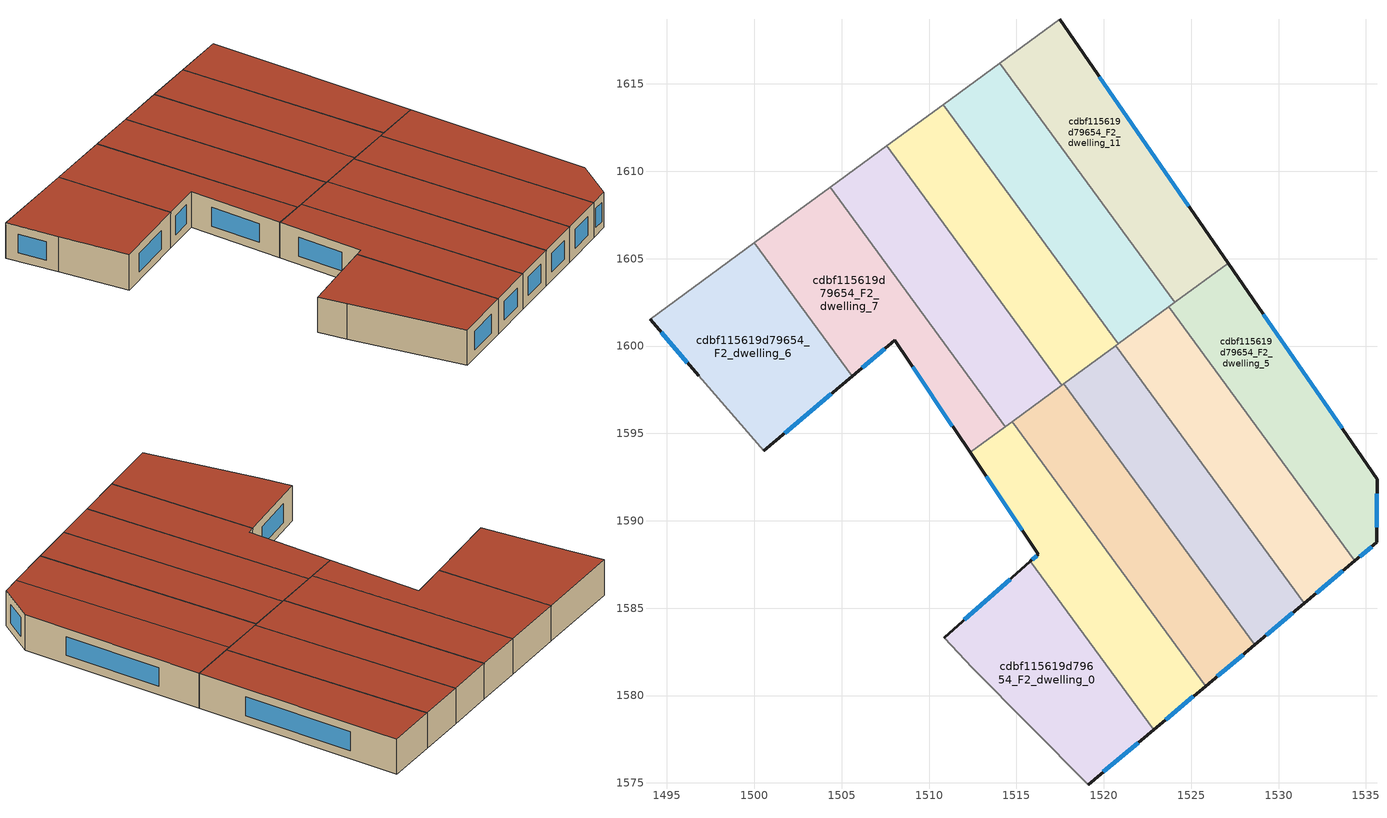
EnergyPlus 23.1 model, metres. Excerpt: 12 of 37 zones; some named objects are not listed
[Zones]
cdbf115619d79654_F2_dwelling_0
 floor to cdbf115619d79654_F1_dwelling_0 (EU_floor_Construction): 1515.79,1587.68 1522.84,1578.04 1519.1,1574.9 1512.48,1581.61 1510.86,1583.3 z6
 wall outside (EU_wall_Construction): 1515.79,1587.68 1510.86,1583.3 / 1519.1,1574.9 1522.84,1578.04 z6:9
 wall adiabatic (EU_wall_Construction): 1510.86,1583.3 1512.48,1581.61 1519.1,1574.9 z6:9
 wall to cdbf115619d79654_F2_dwelling_1 (EU_wall_Construction): 1522.84,1578.04 1515.79,1587.68 z6:9
 window (EU_Window_Construction): 1514.63,1586.65 1512.02,1584.33 / 1519.98,1575.64 1521.97,1577.31 z6.7:8.3
 roof outside (EU_roof_Construction): 1522.84,1578.04 1515.79,1587.68 1510.86,1583.3 1512.48,1581.61 1519.1,1574.9 z9
cdbf115619d79654_F2_dwelling_1
 floor to cdbf115619d79654_F1_dwelling_1 (EU_floor_Construction): 1514.75,1595.68 1525.83,1580.55 1522.84,1578.04 1515.79,1587.68 1516.26,1588.09 1512.35,1593.92 z6
 wall outside (EU_wall_Construction): 1522.84,1578.04 1525.83,1580.55 / 1512.35,1593.92 1516.26,1588.09 1515.79,1587.68 z6:9
 wall to cdbf115619d79654_F2_dwelling_2 (EU_wall_Construction): 1525.83,1580.55 1514.75,1595.68 z6:9
 wall to cdbf115619d79654_F2_dwelling_7 (EU_wall_Construction): 1514.35,1595.39 1512.35,1593.92 z6:9
 wall to cdbf115619d79654_F2_dwelling_8 (EU_wall_Construction): 1514.75,1595.68 1514.35,1595.39 z6:9
 window (EU_Window_Construction): 1523.55,1578.63 1525.13,1579.96 / 1516.15,1588 1515.9,1587.78 / 1513.26,1592.55 1515.34,1589.46 z6.7:8.3
 roof outside (EU_roof_Construction): 1525.83,1580.55 1514.75,1595.68 1512.35,1593.92 1516.26,1588.09 1515.79,1587.68 1522.84,1578.04 z9
cdbf115619d79654_F2_dwelling_10
 floor to cdbf115619d79654_F1_dwelling_10 (EU_floor_Construction): 1514.04,1616.19 1524.07,1602.5 1520.83,1600.13 1510.81,1613.82 z6
 wall to cdbf115619d79654_F2_dwelling_9 (EU_wall_Construction): 1510.81,1613.82 1520.83,1600.13 z6:9
 wall adiabatic (EU_wall_Construction): 1514.04,1616.19 1510.81,1613.82 z6:9
 wall to cdbf115619d79654_F2_dwelling_11 (EU_wall_Construction): 1524.07,1602.5 1514.04,1616.19 z6:9
 wall to cdbf115619d79654_F2_dwelling_4 (EU_wall_Construction): 1520.83,1600.13 1523.72,1602.24 z6:9
 wall to cdbf115619d79654_F2_dwelling_5 (EU_wall_Construction): 1523.72,1602.24 1524.07,1602.5 z6:9
 roof outside (EU_roof_Construction): 1524.07,1602.5 1514.04,1616.19 1510.81,1613.82 1520.83,1600.13 z9
cdbf115619d79654_F2_dwelling_11
 floor to cdbf115619d79654_F1_dwelling_11 (EU_floor_Construction): 1517.47,1618.7 1527.11,1604.73 1524.07,1602.5 1514.04,1616.19 z6
 wall outside (EU_wall_Construction): 1527.11,1604.73 1517.47,1618.7 z6:9
 wall adiabatic (EU_wall_Construction): 1517.47,1618.7 1514.04,1616.19 z6:9
 wall to cdbf115619d79654_F2_dwelling_5 (EU_wall_Construction): 1524.07,1602.5 1527.11,1604.73 z6:9
 window (EU_Window_Construction): 1524.85,1608.01 1519.73,1615.42 z6.7:8.3
 roof outside (EU_roof_Construction): 1527.11,1604.73 1517.47,1618.7 1514.04,1616.19 1524.07,1602.5 z9
cdbf115619d79654_F2_dwelling_2
 floor to cdbf115619d79654_F1_dwelling_2 (EU_floor_Construction): 1517.7,1597.84 1528.63,1582.9 1525.83,1580.55 1514.75,1595.68 z6
 wall outside (EU_wall_Construction): 1525.83,1580.55 1528.63,1582.9 z6:9
 wall to cdbf115619d79654_F2_dwelling_8 (EU_wall_Construction): 1517.59,1597.76 1514.75,1595.68 z6:9
 wall to cdbf115619d79654_F2_dwelling_3 (EU_wall_Construction): 1528.63,1582.9 1517.7,1597.84 z6:9
 wall to cdbf115619d79654_F2_dwelling_9 (EU_wall_Construction): 1517.7,1597.84 1517.59,1597.76 z6:9
 window (EU_Window_Construction): 1526.49,1581.1 1527.98,1582.35 z6.7:8.3
 roof outside (EU_roof_Construction): 1528.63,1582.9 1517.7,1597.84 1514.75,1595.68 1525.83,1580.55 z9
cdbf115619d79654_F2_dwelling_3
 floor to cdbf115619d79654_F1_dwelling_3 (EU_floor_Construction): 1520.69,1600.03 1531.48,1585.29 1528.63,1582.9 1517.7,1597.84 z6
 wall outside (EU_wall_Construction): 1528.63,1582.9 1531.48,1585.29 z6:9
 wall to cdbf115619d79654_F2_dwelling_4 (EU_wall_Construction): 1531.48,1585.29 1520.69,1600.03 z6:9
 wall to cdbf115619d79654_F2_dwelling_9 (EU_wall_Construction): 1520.69,1600.03 1517.7,1597.84 z6:9
 window (EU_Window_Construction): 1529.3,1583.46 1530.81,1584.73 z6.7:8.3
 roof outside (EU_roof_Construction): 1531.48,1585.29 1520.69,1600.03 1517.7,1597.84 1528.63,1582.9 z9
cdbf115619d79654_F2_dwelling_4
 floor to cdbf115619d79654_F1_dwelling_4 (EU_floor_Construction): 1523.72,1602.24 1534.36,1587.71 1531.48,1585.29 1520.69,1600.03 z6
 wall outside (EU_wall_Construction): 1531.48,1585.29 1534.36,1587.71 z6:9
 wall to cdbf115619d79654_F2_dwelling_5 (EU_wall_Construction): 1534.36,1587.71 1523.72,1602.24 z6:9
 wall to cdbf115619d79654_F2_dwelling_9 (EU_wall_Construction): 1520.83,1600.13 1520.69,1600.03 z6:9
 window (EU_Window_Construction): 1532.15,1585.85 1533.68,1587.14 z6.7:8.3
 roof outside (EU_roof_Construction): 1534.36,1587.71 1523.72,1602.24 1520.69,1600.03 1531.48,1585.29 z9
cdbf115619d79654_F2_dwelling_5
 floor to cdbf115619d79654_F1_dwelling_5 (EU_floor_Construction): 1527.11,1604.73 1535.63,1592.39 1535.62,1588.77 1534.36,1587.71 1523.72,1602.24 z6
 wall outside (EU_wall_Construction): 1534.36,1587.71 1535.62,1588.77 1535.63,1592.39 1527.11,1604.73 z6:9
 window (EU_Window_Construction): 1534.65,1587.95 1535.33,1588.52 / 1533.63,1595.29 1529.12,1601.83 / 1535.63,1589.62 1535.63,1591.54 z6.7:8.3
 roof outside (EU_roof_Construction): 1535.62,1588.77 1535.63,1592.39 1527.11,1604.73 1523.72,1602.24 1534.36,1587.71 z9
cdbf115619d79654_F2_dwelling_6
 floor to cdbf115619d79654_F1_dwelling_6 (EU_floor_Construction): 1500,1605.91 1505.6,1598.26 1500.55,1594 1496.82,1598.3 1494.03,1601.55 z6
 wall outside (EU_wall_Construction): 1500.55,1594 1505.6,1598.26 / 1494.03,1601.55 1496.82,1598.3 z6:9
 wall adiabatic (EU_wall_Construction): 1500,1605.91 1494.03,1601.55 / 1496.82,1598.3 1500.55,1594 z6:9
 wall to cdbf115619d79654_F2_dwelling_7 (EU_wall_Construction): 1505.6,1598.26 1500,1605.91 z6:9
 window (EU_Window_Construction): 1501.73,1595 1504.41,1597.26 / 1494.69,1600.78 1496.16,1599.06 z6.7:8.3
 roof outside (EU_roof_Construction): 1505.6,1598.26 1500,1605.91 1494.03,1601.55 1496.82,1598.3 1500.55,1594 z9
cdbf115619d79654_F2_dwelling_7
 floor to cdbf115619d79654_F1_dwelling_7 (EU_floor_Construction): 1504.33,1609.09 1514.35,1595.39 1512.35,1593.92 1508.05,1600.33 1505.6,1598.26 1500,1605.91 z6
 wall outside (EU_wall_Construction): 1505.6,1598.26 1508.05,1600.33 1512.35,1593.92 z6:9
 wall to cdbf115619d79654_F2_dwelling_8 (EU_wall_Construction): 1514.35,1595.39 1504.33,1609.09 z6:9
 wall adiabatic (EU_wall_Construction): 1504.33,1609.09 1500,1605.91 z6:9
 window (EU_Window_Construction): 1509.06,1598.83 1511.34,1595.43 / 1506.17,1598.75 1507.47,1599.84 z6.7:8.3
 roof outside (EU_roof_Construction): 1514.35,1595.39 1504.33,1609.09 1500,1605.91 1505.6,1598.26 1508.05,1600.33 1512.35,1593.92 z9
cdbf115619d79654_F2_dwelling_8
 floor to cdbf115619d79654_F1_dwelling_8 (EU_floor_Construction): 1507.57,1611.46 1517.59,1597.76 1514.35,1595.39 1504.33,1609.09 z6
 wall adiabatic (EU_wall_Construction): 1507.57,1611.46 1504.33,1609.09 z6:9
 wall to cdbf115619d79654_F2_dwelling_9 (EU_wall_Construction): 1517.59,1597.76 1507.57,1611.46 z6:9
 roof outside (EU_roof_Construction): 1517.59,1597.76 1507.57,1611.46 1504.33,1609.09 1514.35,1595.39 z9
cdbf115619d79654_F2_dwelling_9
 floor to cdbf115619d79654_F1_dwelling_9 (EU_floor_Construction): 1510.81,1613.82 1520.83,1600.13 1517.59,1597.76 1507.57,1611.46 z6
 wall adiabatic (EU_wall_Construction): 1510.81,1613.82 1507.57,1611.46 z6:9
 roof outside (EU_roof_Construction): 1520.83,1600.13 1510.81,1613.82 1507.57,1611.46 1517.59,1597.76 z9
[Building]
EU S2 Campaign: North Axis=0; Terrain=City; Solar Distribution=FullExterior
[Site:Location]
Budapest.Ferenc.Liszt.Intl.AP: Latitude=47.437; Longitude=19.256; Time Zone=1; Elevation=185
[SizingPeriod:WeatherFileDays]
AnnualSizingPeriod: Begin Month=1; Begin Day of Month=1; End Month=12; End Day of Month=31; Day of Week for Start Day=Monday; Use Weather File Daylight Saving Period=No; Use Weather File Rain and Snow Indicators=No
[MATERIAL]
EU_InternalMass_Material: Roughness=MediumRough; Thickness=0.1; Conductivity=1; Density=1800; Specific Heat=900; Thermal Absorptance=0.9; Solar Absorptance=0.7; Visible Absorptance=0.7
[MATERIAL:NOMASS] Roughness=MediumRough; Thermal Absorptance=0.9; Solar Absorptance=0.7; Visible Absorptance=0.7
Name | Thermal Resistance
EU_wall_NoMass | 0.832559
EU_roof_NoMass | 1.39638
EU_floor_NoMass | 0.872794
[WINDOWMATERIAL:SIMPLEGLAZINGSYSTEM]
EU_Window_SimpleGlazing: UFactor=2.79869; Solar Heat Gain Coefficient=0.75; Visible Transmittance=0.75
[CONSTRUCTION]
EU_wall_Construction: EU_wall_NoMass
EU_roof_Construction: EU_roof_NoMass
EU_floor_Construction: EU_floor_NoMass
EU_Window_Construction: EU_Window_SimpleGlazing
EU_InternalMass_Construction: EU_InternalMass_Material
[ZONE] Type=1; Multiplier=1; Ceiling Height=autocalculate; Floor Area=autocalculate; Part of Total Floor Area=Yes
Name | Volume
cdbf115619d79654_F2_dwelling_0 | 204.187
cdbf115619d79654_F2_dwelling_1 | 204.19
cdbf115619d79654_F2_dwelling_10 | 204.182
cdbf115619d79654_F2_dwelling_11 | 204.215
cdbf115619d79654_F2_dwelling_2; cdbf115619d79654_F2_dwelling_6; cdbf115619d79654_F2_dwelling_8 | 204.209
cdbf115619d79654_F2_dwelling_3 | 204.242
cdbf115619d79654_F2_dwelling_4 | 204.213
cdbf115619d79654_F2_dwelling_5 | 204.206
cdbf115619d79654_F2_dwelling_7 | 204.212
cdbf115619d79654_F2_dwelling_9 | 204.236
[INTERNALMASS] Construction=EU_InternalMass_Construction
Name | Zone or ZoneList | Surface Area
cdbf115619d79654_F2_dwelling_0_EU_InternalMass | cdbf115619d79654_F2_dwelling_0 | 68.0624
cdbf115619d79654_F2_dwelling_1_EU_InternalMass | cdbf115619d79654_F2_dwelling_1 | 68.0634
cdbf115619d79654_F2_dwelling_2_EU_InternalMass | cdbf115619d79654_F2_dwelling_2 | 68.0696
cdbf115619d79654_F2_dwelling_3_EU_InternalMass | cdbf115619d79654_F2_dwelling_3 | 68.0806
cdbf115619d79654_F2_dwelling_4_EU_InternalMass | cdbf115619d79654_F2_dwelling_4 | 68.0709
cdbf115619d79654_F2_dwelling_5_EU_InternalMass | cdbf115619d79654_F2_dwelling_5 | 68.0686
cdbf115619d79654_F2_dwelling_6_EU_InternalMass | cdbf115619d79654_F2_dwelling_6 | 68.0696
cdbf115619d79654_F2_dwelling_7_EU_InternalMass | cdbf115619d79654_F2_dwelling_7 | 68.0706
cdbf115619d79654_F2_dwelling_8_EU_InternalMass | cdbf115619d79654_F2_dwelling_8 | 68.0696
cdbf115619d79654_F2_dwelling_9_EU_InternalMass | cdbf115619d79654_F2_dwelling_9 | 68.0787
cdbf115619d79654_F2_dwelling_10_EU_InternalMass | cdbf115619d79654_F2_dwelling_10 | 68.0606
cdbf115619d79654_F2_dwelling_11_EU_InternalMass | cdbf115619d79654_F2_dwelling_11 | 68.0719
[OTHEREQUIPMENT] Fuel Type=Electricity; Design Level Calculation Method=Watts/Area; Power per Zone Floor Area=1; Fraction Latent=0; Fraction Radiant=0; Fraction Lost=0; Carbon Dioxide Generation Rate=0; EndUse Subcategory=EU_Step8_InternalGains
Name | Zone or ZoneList or Space or SpaceList | Schedule
EU_Step8_InternalGain_cdbf115619d79654_F2_dwelling_0_f000 | cdbf115619d79654_F2_dwelling_0 | EU_Step8_GainSchedule_cdbf115619d79654_F2_dwelling_0_f000
EU_Step8_InternalGain_cdbf115619d79654_F2_dwelling_1_f000 | cdbf115619d79654_F2_dwelling_1 | EU_Step8_GainSchedule_cdbf115619d79654_F2_dwelling_1_f000
EU_Step8_InternalGain_cdbf115619d79654_F2_dwelling_2_f000 | cdbf115619d79654_F2_dwelling_2 | EU_Step8_GainSchedule_cdbf115619d79654_F2_dwelling_2_f000
EU_Step8_InternalGain_cdbf115619d79654_F2_dwelling_3_f000 | cdbf115619d79654_F2_dwelling_3 | EU_Step8_GainSchedule_cdbf115619d79654_F2_dwelling_3_f000
EU_Step8_InternalGain_cdbf115619d79654_F2_dwelling_4_f000 | cdbf115619d79654_F2_dwelling_4 | EU_Step8_GainSchedule_cdbf115619d79654_F2_dwelling_4_f000
EU_Step8_InternalGain_cdbf115619d79654_F2_dwelling_5_f000 | cdbf115619d79654_F2_dwelling_5 | EU_Step8_GainSchedule_cdbf115619d79654_F2_dwelling_5_f000
EU_Step8_InternalGain_cdbf115619d79654_F2_dwelling_6_f000 | cdbf115619d79654_F2_dwelling_6 | EU_Step8_GainSchedule_cdbf115619d79654_F2_dwelling_6_f000
EU_Step8_InternalGain_cdbf115619d79654_F2_dwelling_7_f000 | cdbf115619d79654_F2_dwelling_7 | EU_Step8_GainSchedule_cdbf115619d79654_F2_dwelling_7_f000
EU_Step8_InternalGain_cdbf115619d79654_F2_dwelling_8_f000 | cdbf115619d79654_F2_dwelling_8 | EU_Step8_GainSchedule_cdbf115619d79654_F2_dwelling_8_f000
EU_Step8_InternalGain_cdbf115619d79654_F2_dwelling_9_f000 | cdbf115619d79654_F2_dwelling_9 | EU_Step8_GainSchedule_cdbf115619d79654_F2_dwelling_9_f000
EU_Step8_InternalGain_cdbf115619d79654_F2_dwelling_10_f000 | cdbf115619d79654_F2_dwelling_10 | EU_Step8_GainSchedule_cdbf115619d79654_F2_dwelling_10_f000
EU_Step8_InternalGain_cdbf115619d79654_F2_dwelling_11_f000 | cdbf115619d79654_F2_dwelling_11 | EU_Step8_GainSchedule_cdbf115619d79654_F2_dwelling_11_f000
[ZONEVENTILATION:DESIGNFLOWRATE] Schedule=EU_AlwaysOn; Design Flow Rate Calculation Method=AirChanges/Hour; Air Changes per Hour=0.475469; Ventilation Type=Natural; Fan Pressure Rise=0; Fan Total Efficiency=1; Constant Term Coefficient=1; Temperature Term Coefficient=0; Velocity Term Coefficient=0; Velocity Squared Term Coefficient=0; Minimum Indoor Temperature=-100; Maximum Indoor Temperature=100; Delta Temperature=-100; Minimum Outdoor Temperature=-100; Maximum Outdoor Temperature=100; Maximum Wind Speed=40
Name | Zone or ZoneList or Space or SpaceList
EU_ConstantAir_cdbf115619d79654_F2_dwelling_0 | cdbf115619d79654_F2_dwelling_0
EU_ConstantAir_cdbf115619d79654_F2_dwelling_1 | cdbf115619d79654_F2_dwelling_1
EU_ConstantAir_cdbf115619d79654_F2_dwelling_2 | cdbf115619d79654_F2_dwelling_2
EU_ConstantAir_cdbf115619d79654_F2_dwelling_3 | cdbf115619d79654_F2_dwelling_3
EU_ConstantAir_cdbf115619d79654_F2_dwelling_4 | cdbf115619d79654_F2_dwelling_4
EU_ConstantAir_cdbf115619d79654_F2_dwelling_5 | cdbf115619d79654_F2_dwelling_5
EU_ConstantAir_cdbf115619d79654_F2_dwelling_6 | cdbf115619d79654_F2_dwelling_6
EU_ConstantAir_cdbf115619d79654_F2_dwelling_7 | cdbf115619d79654_F2_dwelling_7
EU_ConstantAir_cdbf115619d79654_F2_dwelling_8 | cdbf115619d79654_F2_dwelling_8
EU_ConstantAir_cdbf115619d79654_F2_dwelling_9 | cdbf115619d79654_F2_dwelling_9
EU_ConstantAir_cdbf115619d79654_F2_dwelling_10 | cdbf115619d79654_F2_dwelling_10
EU_ConstantAir_cdbf115619d79654_F2_dwelling_11 | cdbf115619d79654_F2_dwelling_11
[HVACTEMPLATE:ZONE:IDEALLOADSAIRSYSTEM] System Availability Schedule=EU_AlwaysOn; Maximum Heating Supply Air Temperature=50; Minimum Cooling Supply Air Temperature=13; Maximum Heating Supply Air Humidity Ratio=0.0156; Minimum Cooling Supply Air Humidity Ratio=0.0077; Heating Limit=NoLimit; Cooling Limit=NoLimit; Heating Availability Schedule=EU_AlwaysOn; Cooling Availability Schedule=EU_CoolingOff; Dehumidification Control Type=ConstantSensibleHeatRatio; Cooling Sensible Heat Ratio=0.7; Dehumidification Setpoint=60; Humidification Control Type=None; Humidification Setpoint=30; Outdoor Air Method=None; Outdoor Air Flow Rate per Person=0.00944; Outdoor Air Flow Rate per Zone Floor Area=0; Outdoor Air Flow Rate per Zone=0; Demand Controlled Ventilation Type=None; Outdoor Air Economizer Type=NoEconomizer; Heat Recovery Type=None; Sensible Heat Recovery Effectiveness=0.7; Latent Heat Recovery Effectiveness=0.65
Name | Template Thermostat
cdbf115619d79654_F2_dwelling_0 | EU_HeatOnly_cdbf115619d79654_F2_dwelling_0
cdbf115619d79654_F2_dwelling_1 | EU_HeatOnly_cdbf115619d79654_F2_dwelling_1
cdbf115619d79654_F2_dwelling_2 | EU_HeatOnly_cdbf115619d79654_F2_dwelling_2
cdbf115619d79654_F2_dwelling_3 | EU_HeatOnly_cdbf115619d79654_F2_dwelling_3
cdbf115619d79654_F2_dwelling_4 | EU_HeatOnly_cdbf115619d79654_F2_dwelling_4
cdbf115619d79654_F2_dwelling_5 | EU_HeatOnly_cdbf115619d79654_F2_dwelling_5
cdbf115619d79654_F2_dwelling_6 | EU_HeatOnly_cdbf115619d79654_F2_dwelling_6
cdbf115619d79654_F2_dwelling_7 | EU_HeatOnly_cdbf115619d79654_F2_dwelling_7
cdbf115619d79654_F2_dwelling_8 | EU_HeatOnly_cdbf115619d79654_F2_dwelling_8
cdbf115619d79654_F2_dwelling_9 | EU_HeatOnly_cdbf115619d79654_F2_dwelling_9
cdbf115619d79654_F2_dwelling_10 | EU_HeatOnly_cdbf115619d79654_F2_dwelling_10
cdbf115619d79654_F2_dwelling_11 | EU_HeatOnly_cdbf115619d79654_F2_dwelling_11
[SIZING:ZONE] Zone Cooling Design Supply Air Temperature Input Method=SupplyAirTemperature; Zone Cooling Design Supply Air Temperature=13; Zone Heating Design Supply Air Temperature Input Method=SupplyAirTemperature; Zone Heating Design Supply Air Temperature=50; Zone Cooling Design Supply Air Humidity Ratio=0.008; Zone Heating Design Supply Air Humidity Ratio=0.008; Cooling Design Air Flow Method=DesignDay; Cooling Design Air Flow Rate=0; Cooling Minimum Air Flow per Zone Floor Area=0.000762; Cooling Minimum Air Flow=0; Cooling Minimum Air Flow Fraction=0.2; Heating Design Air Flow Method=DesignDay; Heating Design Air Flow Rate=0; Heating Maximum Air Flow per Zone Floor Area=0.002032; Heating Maximum Air Flow=0.141576; Heating Maximum Air Flow Fraction=0.3; Account for Dedicated Outdoor Air System=No; Dedicated Outdoor Air System Control Strategy=NeutralSupplyAir; Dedicated Outdoor Air Low Setpoint Temperature for Design=autosize; Dedicated Outdoor Air High Setpoint Temperature for Design=autosize; Zone Load Sizing Method=Sensible Load Only No Latent Load; Zone Latent Cooling Design Supply Air Humidity Ratio Input Method=HumidityRatioDifference; Zone Cooling Design Supply Air Humidity Ratio Difference=0.005; Zone Latent Heating Design Supply Air Humidity Ratio Input Method=HumidityRatioDifference; Zone Humidification Design Supply Air Humidity Ratio Difference=0.005
cdbf115619d79654_F2_dwelling_0; cdbf115619d79654_F2_dwelling_1; cdbf115619d79654_F2_dwelling_2; cdbf115619d79654_F2_dwelling_3; cdbf115619d79654_F2_dwelling_4; cdbf115619d79654_F2_dwelling_5; cdbf115619d79654_F2_dwelling_6; cdbf115619d79654_F2_dwelling_7; cdbf115619d79654_F2_dwelling_8; cdbf115619d79654_F2_dwelling_9; cdbf115619d79654_F2_dwelling_10; cdbf115619d79654_F2_dwelling_11
[SCHEDULE:CONSTANT]
Name | Hourly Value
EU_AlwaysOn | 1
EU_CoolingOff | 0
[SCHEDULE:FILE] Column Number=1; Rows to Skip at Top=0; Number of Hours of Data=8760; Column Separator=Comma; Interpolate to Timestep=No; Minutes per Item=60; Adjust Schedule for Daylight Savings=Yes
Name | File
EU_Step8_GainSchedule_cdbf115619d79654_F2_dwelling_0_f000 | ../../schedules/cdbf115619d79654/cdbf115619d79654_F2_dwelling_0_f000_gain.csv
EU_Step8_GainSchedule_cdbf115619d79654_F2_dwelling_1_f000 | ../../schedules/cdbf115619d79654/cdbf115619d79654_F2_dwelling_1_f000_gain.csv
EU_Step8_GainSchedule_cdbf115619d79654_F2_dwelling_2_f000 | ../../schedules/cdbf115619d79654/cdbf115619d79654_F2_dwelling_2_f000_gain.csv
EU_Step8_GainSchedule_cdbf115619d79654_F2_dwelling_3_f000 | ../../schedules/cdbf115619d79654/cdbf115619d79654_F2_dwelling_3_f000_gain.csv
EU_Step8_GainSchedule_cdbf115619d79654_F2_dwelling_4_f000 | ../../schedules/cdbf115619d79654/cdbf115619d79654_F2_dwelling_4_f000_gain.csv
EU_Step8_GainSchedule_cdbf115619d79654_F2_dwelling_5_f000 | ../../schedules/cdbf115619d79654/cdbf115619d79654_F2_dwelling_5_f000_gain.csv
EU_Step8_GainSchedule_cdbf115619d79654_F2_dwelling_6_f000 | ../../schedules/cdbf115619d79654/cdbf115619d79654_F2_dwelling_6_f000_gain.csv
EU_Step8_GainSchedule_cdbf115619d79654_F2_dwelling_7_f000 | ../../schedules/cdbf115619d79654/cdbf115619d79654_F2_dwelling_7_f000_gain.csv
EU_Step8_GainSchedule_cdbf115619d79654_F2_dwelling_8_f000 | ../../schedules/cdbf115619d79654/cdbf115619d79654_F2_dwelling_8_f000_gain.csv
EU_Step8_GainSchedule_cdbf115619d79654_F2_dwelling_9_f000 | ../../schedules/cdbf115619d79654/cdbf115619d79654_F2_dwelling_9_f000_gain.csv
EU_Step8_GainSchedule_cdbf115619d79654_F2_dwelling_10_f000 | ../../schedules/cdbf115619d79654/cdbf115619d79654_F2_dwelling_10_f000_gain.csv
EU_Step8_GainSchedule_cdbf115619d79654_F2_dwelling_11_f000 | ../../schedules/cdbf115619d79654/cdbf115619d79654_F2_dwelling_11_f000_gain.csv
